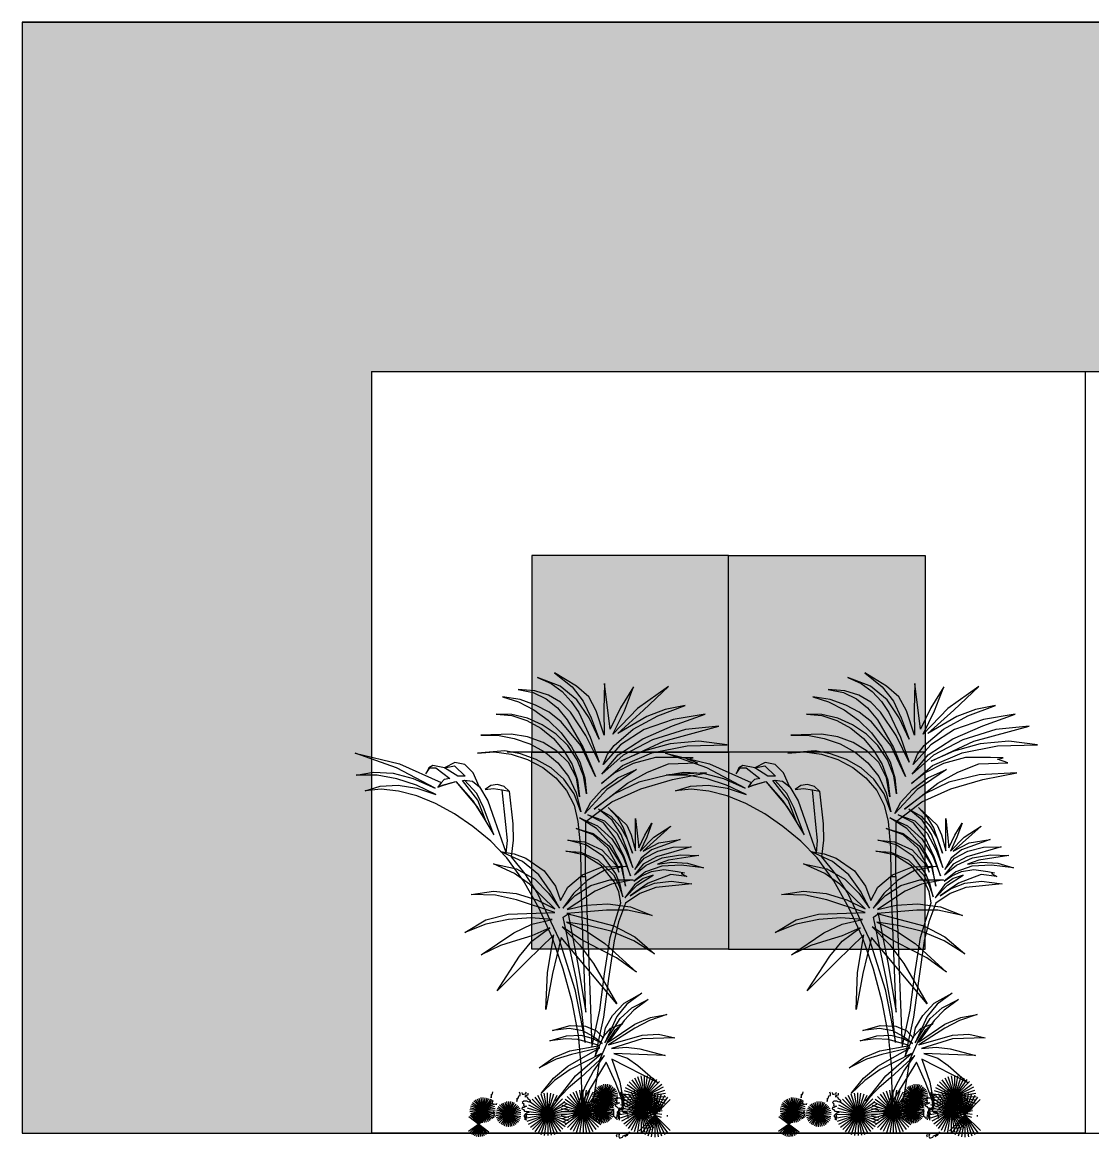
# Model space of a CAD drawing. Header units: millimetres. Extents: x 2125 to 3408, y 1171 to 1686.
# Drawn here: x 2722.666 to 2726.038, y 1622.094 to 1625.609 of the extents above; entities that cross this region are included whole.
import ezdxf

# ---------------------------------------------------------------- set-up
doc = ezdxf.new("R2010")
doc.units = ezdxf.units.MM
doc.layers.add('JARDIN', color=3, linetype='Continuous')

# ---------------------------------------------------------------- blocks, each defined once
blk = doc.blocks.new('FLOR2')
at = {"layer": 'JARDIN', "linetype": 'Continuous'}
for points in [[(11.384, 19.607), (11.231, 17.93), (11.206, 16.075), (10.901, 16.075), (10.876, 19.607), (9.224, 20.852), (7.369, 21.69), (5.336, 22.275), (3.151, 22.707), (5.565, 22.58), (7.496, 22.122), (9.046, 21.36), (10.342, 20.394), (8.208, 22.046), (6.937, 22.757), (5.59, 23.291), (3.735, 23.342), (4.396, 23.596), (4.015, 23.672), (4.828, 23.698), (6.429, 23.698), (7.852, 23.316), (9.021, 22.707), (9.885, 22.021), (8.538, 23.189), (6.658, 24.002), (4.396, 24.434), (1.83, 24.511), (3.659, 24.739), (5.489, 24.562), (7.191, 24.104), (8.64, 23.469), (5.895, 24.739), (2.363, 25.705), (4.498, 25.476), (6.607, 24.816), (8.487, 23.85), (9.859, 22.63), (8.817, 23.875), (7.242, 24.892), (5.336, 25.73), (3.253, 26.467), (5.285, 26.137), (7.14, 25.476), (8.665, 24.511), (9.783, 23.24), (9.504, 23.901), (9.072, 24.46), (7.852, 25.502), (6.276, 26.366), (4.523, 27.026), (5.794, 26.772), (6.988, 26.315), (8.843, 25.222), (7.191, 26.721), (5.59, 28.246), (7.572, 26.823), (9.148, 25.197), (8.411, 26.671), (7.826, 28.221), (8.665, 26.874), (9.326, 25.502), (9.681, 28.424), (9.732, 26.772), (9.707, 25.121), (10.215, 26.671), (10.698, 27.585), (11.486, 28.271), (12.883, 29.11), (11.765, 28.221), (11.054, 27.306), (10.545, 26.239), (10.037, 24.866), (10.672, 26.239), (11.46, 27.382), (12.527, 28.271), (13.976, 28.805), (13.112, 28.424), (12.4, 27.916), (11.816, 27.28), (11.333, 26.569), (10.596, 24.993), (10.037, 23.393), (10.876, 25.095), (11.867, 26.594), (12.502, 27.23), (13.264, 27.687), (14.154, 27.966), (15.221, 28.043), (14.255, 27.865), (13.417, 27.458), (12.705, 26.874), (12.07, 26.112), (11.054, 24.333), (10.266, 22.478), (11.206, 24.46), (12.451, 25.984), (13.239, 26.594), (14.103, 27.052), (15.094, 27.407), (16.212, 27.585), (15.195, 27.255), (14.204, 26.747), (13.29, 26.086), (12.451, 25.273), (11.79, 24.384), (11.257, 23.418), (10.952, 22.402), (10.85, 21.36), (11.028, 22.529), (11.435, 23.545), (12.045, 24.46), (12.781, 25.197), (13.671, 25.781), (14.611, 26.213), (15.627, 26.442), (16.618, 26.467), (15.627, 26.391), (14.662, 26.061), (13.772, 25.578), (12.959, 24.917), (12.299, 24.13), (11.765, 23.24), (11.409, 22.249), (11.282, 21.182), (11.486, 22.402), (11.994, 23.367), (12.731, 24.104), (13.62, 24.663), (14.611, 25.019), (15.653, 25.197), (17.609, 25.121), (16.542, 25.121), (15.475, 24.917), (14.458, 24.562), (13.493, 24.028), (12.68, 23.342), (11.994, 22.478), (11.511, 21.436), (11.206, 20.216), (11.638, 21.36), (12.299, 22.3), (13.112, 23.037), (14.052, 23.571), (15.068, 23.926), (16.059, 24.13), (17.813, 23.977), (16.745, 24.053), (15.653, 23.901), (14.611, 23.571), (13.645, 23.062), (12.807, 22.402), (12.121, 21.589), (11.638, 20.648), (11.384, 19.607)], [(8.767, 16.354), (8.843, 16.71), (9.478, 17.879), (10.418, 18.743), (11.511, 19.149), (10.418, 18.819), (9.402, 18.031), (8.665, 16.888), (8.335, 15.465), (8.563, 16.786), (9.224, 18.057), (10.19, 19.149), (11.282, 19.835), (10.139, 19.327), (9.224, 18.489), (8.538, 17.421), (8.03, 16.125), (8.436, 17.345), (8.995, 18.539), (9.758, 19.505), (10.749, 20.013), (9.681, 19.632), (8.894, 18.844), (8.335, 17.802), (7.877, 16.659), (8.208, 17.726), (8.614, 18.768), (9.199, 19.683), (10.063, 20.394), (9.275, 19.937), (8.69, 19.276), (8.233, 18.489), (7.903, 17.574), (8.462, 19.2), (8.843, 19.835), (9.453, 20.496), (8.258, 19.352), (7.979, 18.743), (7.699, 17.726), (7.699, 19.784), (7.496, 17.904), (7.115, 18.717), (6.658, 19.48), (6.988, 18.59), (7.395, 17.701), (6.531, 18.59), (5.438, 19.302), (7.217, 17.701), (6.2, 18.234), (4.854, 18.438), (6.683, 17.777), (7.344, 17.243), (7.75, 16.532), (7.14, 17.243), (6.276, 17.701), (5.285, 17.955), (4.142, 17.98), (6.353, 17.345), (7.217, 16.862), (7.776, 16.176), (7.013, 16.811), (5.997, 17.269), (4.828, 17.472), (3.659, 17.421), (5.59, 17.116), (6.302, 16.862), (5.387, 16.989), (4.371, 16.939), (3.354, 16.634), (4.777, 16.811), (6.022, 16.735), (7.064, 16.379), (7.801, 15.77), (7.318, 16.125), (6.683, 16.405), (5.895, 16.532), (5.006, 16.405), (4.574, 16.303), (4.777, 16.278), (4.422, 16.075), (5.438, 16.202), (6.886, 15.643), (8.055, 14.829), (7.344, 15.312), (6.48, 15.643), (5.413, 15.77), (4.091, 15.617), (6.404, 15.363), (7.42, 14.982), (8.335, 14.372), (8.792, 13.178), (9.072, 11.958), (9.427, 9.544), (9.758, 7.079), (10.317, 4.538), (9.758, 5.834), (9.275, 6.368), (8.513, 6.673), (9.046, 6.19), (9.453, 5.606), (10.012, 4.31), (10.418, 1.743), (10.545, 1.642), (10.774, 1.591), (11.13, 1.718), (11.155, 3.776), (11.358, 5.911), (11.765, 8.045), (12.324, 10.154), (13.036, 12.187), (13.899, 14.067), (14.865, 15.795), (15.932, 17.269), (16.974, 18.336), (18.118, 19.276), (19.286, 20.089), (20.506, 20.75), (21.7, 21.233), (22.869, 21.538), (23.987, 21.665), (25.004, 21.563), (24.038, 21.868), (22.895, 21.919), (21.7, 21.741), (20.481, 21.334), (21.726, 21.919), (22.971, 22.325), (24.241, 22.554), (25.588, 22.554), (24.47, 22.757), (23.225, 22.681), (21.929, 22.351), (20.531, 21.741), (22.996, 23.037), (25.639, 23.977), (22.818, 23.291), (20.15, 22.097), (20.354, 21.792), (19.998, 21.919), (19.21, 22.148), (17.863, 20.547), (16.771, 18.743), (17.431, 20.496), (17.863, 21.385), (18.651, 22.249), (18.143, 22.173), (17.686, 21.817), (17.152, 20.928), (16.72, 19.708), (15.983, 17.574), (15.907, 18.387), (16.008, 19.403), (16.237, 21.614), (15.78, 21.538), (15.551, 19.454), (15.526, 18.412), (15.653, 17.345), (14.789, 16.252), (13.976, 14.982), (12.604, 12.085), (11.587, 8.833), (10.926, 5.453), (11.13, 7.461), (11.486, 9.468), (12.324, 13.483), (12.019, 13.686), (11.409, 10.561), (10.876, 7.384), (11.054, 11.729), (11.206, 16.075), (10.901, 16.075), (10.698, 10.611), (10.495, 5.148), (9.986, 7.511), (9.681, 9.849), (9.326, 12.161), (8.64, 14.398), (8.767, 15.084), (9.046, 15.719), (9.885, 16.761), (11.003, 17.472), (12.172, 17.701), (11.206, 17.625), (10.088, 17.116), (9.122, 16.176), (8.767, 15.516), (8.513, 14.779), (8.69, 15.566), (8.97, 16.252), (9.783, 17.37), (10.876, 18.107), (12.045, 18.412), (10.977, 18.285), (9.859, 17.777), (8.945, 16.811), (8.767, 16.354)], [(10.952, 20.115), (10.571, 20.826), (9.834, 21.639), (8.843, 22.402), (7.649, 22.935), (9.529, 21.639), (10.952, 20.115)], [(17.711, 21.843), (18.092, 22.707), (18.626, 23.24), (19.261, 23.367), (19.922, 23.037), (20.684, 23.189), (20.938, 23.037), (21.116, 22.656), (20.862, 23.037), (20.481, 23.037), (19.591, 22.351), (19.947, 22.275), (20.15, 22.071), (20.354, 21.792), (20.049, 21.919), (19.21, 22.148), (18.118, 20.928), (17.254, 19.581), (17.787, 20.953), (18.778, 22.224), (18.651, 22.249), (18.143, 22.173), (17.711, 21.843)], [(19.083, 22.503), (19.922, 23.037), (19.286, 23.164), (18.6, 22.503), (19.083, 22.503)], [(15.78, 21.538), (16.11, 21.843), (16.542, 21.97), (16.974, 21.893), (17.33, 21.639), (16.796, 21.716), (16.237, 21.614), (15.78, 21.538)], [(12.934, 12.339), (14.687, 10.637), (16.568, 8.756), (15.119, 10.967), (14.331, 11.933), (13.188, 12.797), (14.331, 12.288), (15.322, 11.984), (16.339, 11.653), (17.584, 11.069), (15.5, 12.466), (14.331, 13.025), (13.036, 13.33), (14.408, 13.432), (15.831, 13.33), (17.279, 13.025), (18.626, 12.492), (17.279, 13.305), (15.856, 13.661), (12.858, 13.762), (15.322, 14.575), (16.669, 14.88), (18.219, 14.931), (16.796, 15.134), (15.348, 14.982), (14.027, 14.575), (12.858, 14.016), (14.484, 15.592), (15.449, 16.278), (16.796, 16.888), (15.322, 16.557), (14.154, 15.897), (13.264, 15.007), (12.578, 14.042), (13.163, 15.134), (13.899, 16.176), (14.941, 17.04), (16.339, 17.675), (15.475, 17.523), (14.713, 17.243), (13.544, 16.43), (12.832, 15.465), (12.502, 14.55), (12.045, 15.389), (11.104, 16.176), (9.834, 16.684), (8.233, 16.735), (9.707, 16.456), (10.799, 15.82), (11.663, 14.982), (12.349, 14.042), (11.562, 14.855), (10.571, 15.49), (9.351, 15.871), (7.852, 15.871), (9.249, 15.592), (10.291, 15.134), (12.07, 13.966), (10.876, 14.245), (9.478, 14.321), (8.03, 14.143), (6.632, 13.584), (8.208, 13.915), (9.554, 13.915), (12.095, 13.711), (9.097, 12.924), (7.75, 12.212), (6.48, 11.12), (7.801, 11.958), (9.275, 12.568), (10.749, 12.949), (12.121, 13.152), (10.85, 12.568), (9.656, 11.78), (7.649, 9.951), (8.919, 10.866), (10.088, 11.475), (11.231, 12.06), (12.4, 12.848), (11.282, 11.704), (10.393, 10.51), (8.894, 7.918), (12.451, 12.161), (13.01, 9.875), (13.442, 7.562), (13.34, 9.925), (12.934, 12.339)], [(8.385, 14.702), (7.598, 15.516), (6.581, 16.151), (7.217, 15.948), (7.776, 15.541), (8.385, 14.702)], [(9.224, 4.386), (8.716, 2.912), (8.436, 1.413), (8.97, 2.836), (9.58, 4.183), (11.74, 0.651), (10.901, 2.658), (10.393, 3.624), (9.681, 4.615), (11.206, 3.217), (11.994, 2.556), (12.807, 1.693), (11.536, 3.319), (9.885, 4.742), (11.892, 3.725), (12.883, 3.014), (13.747, 2.175), (12.959, 3.166), (12.045, 3.929), (9.986, 5.097), (11.79, 4.691), (12.781, 4.386), (13.874, 3.827), (12.934, 4.488), (11.917, 4.92), (10.012, 5.25), (11.384, 5.631), (12.172, 5.682), (13.188, 5.555), (12.121, 5.885), (11.206, 5.911), (10.469, 5.733), (9.834, 5.377), (10.418, 5.834), (11.079, 6.19), (11.943, 6.343), (13.01, 6.215), (11.892, 6.546), (10.901, 6.495), (10.19, 6.19), (9.758, 5.733), (9.631, 6.393), (9.173, 7.181), (8.436, 7.969), (7.293, 8.604), (8.258, 7.893), (8.894, 7.105), (9.656, 5.428), (8.69, 6.978), (7.928, 7.664), (6.886, 8.197), (7.801, 7.511), (8.436, 6.851), (9.453, 5.479), (7.75, 6.622), (6.734, 7.054), (5.692, 7.232), (6.81, 6.851), (7.75, 6.368), (9.427, 5.301), (7.267, 5.911), (6.226, 5.987), (5.184, 5.758), (7.267, 5.682), (9.249, 5.072), (8.309, 5.148), (7.42, 5.047), (5.794, 4.615), (7.496, 4.691), (9.097, 4.742), (8.208, 4.437), (7.547, 3.979), (6.302, 2.887), (9.224, 4.386)]]:
    blk.add_lwpolyline(points, dxfattribs=at)

msp = doc.modelspace()

# ---------------------------------------------------------------- hatches: boundary and pattern name
at = {"transparency": 33554610}
h = msp.add_hatch(dxfattribs=at)
h.set_pattern_fill('ANGLE', color=253, scale=0.01)
h.set_pattern_definition([(0, (0, 0), (0, 0.06985), [0.0508, -0.01905]), (90, (0, 0), (-0.06985, 4e-18), [0.0508, -0.01905])])
h.paths.add_polyline_path([(2729.6661, 1625.6088), (2722.6661, 1625.6088), (2722.6661, 1622.1088), (2723.7661, 1622.1088), (2723.7661, 1624.5088), (2729.4661, 1624.5088), (2729.6661, 1624.5088)])
at = {"true_color": 0xfff5eb, "transparency": 33554610}
h = msp.add_hatch(color=7, dxfattribs=at)
h.dxf.hatch_style = 1
h.paths.add_polyline_path([(2725.5111, 1623.3088), (2724.8911, 1623.3088), (2724.8911, 1622.6888), (2725.5111, 1622.6888)])
h.paths.add_polyline_path([(2725.5111, 1623.9288), (2724.8911, 1623.9288), (2724.8911, 1623.3088), (2725.5111, 1623.3088)])
h.paths.add_polyline_path([(2724.8911, 1623.9288), (2724.2711, 1623.9288), (2724.2711, 1623.3088), (2724.8911, 1623.3088)])
h.paths.add_polyline_path([(2724.8911, 1623.3088), (2724.2711, 1623.3088), (2724.2711, 1622.6888), (2724.8911, 1622.6888)])

# ---------------------------------------------------------------- linework, layer by layer
at = {"color": 253, "transparency": 33554610}
for p, q in [((2722.6661, 1625.6088), (2729.6661, 1625.6088)), ((2722.6661, 1625.6088), (2722.6661, 1622.1088)), ((2729.6661, 1625.6088), (2722.6661, 1625.6088)), ((2723.7661, 1624.5088), (2729.4661, 1624.5088)), ((2723.7661, 1624.5088), (2723.7661, 1622.1088))]:
    msp.add_line(p, q, dxfattribs=at)
for p, q in [((2726.0161, 1624.5088), (2729.4661, 1624.5088)), ((2726.0161, 1622.1088), (2726.0161, 1624.5088)), ((2724.8911, 1623.3088), (2724.1938, 1623.3088)), ((2724.8911, 1623.3088), (2724.2711, 1623.3088)), ((2722.6661, 1622.1088), (2729.6661, 1622.1088)), ((2726.0161, 1622.1088), (2723.7661, 1622.1088))]:
    msp.add_line(p, q)
at = {"color": 254, "true_color": 0xffe3c7, "transparency": 33554610}
for p, q in [((2724.8911, 1623.9288), (2724.2711, 1623.9288)), ((2724.2711, 1623.9288), (2724.2711, 1623.3088)), ((2724.8911, 1623.3088), (2724.8911, 1623.9288)), ((2724.8911, 1623.3088), (2724.8911, 1623.9288)), ((2724.8911, 1623.9288), (2725.5111, 1623.9288)), ((2725.5111, 1623.9288), (2725.5111, 1623.3088)), ((2724.2711, 1622.6888), (2724.2711, 1623.3088)), ((2724.2711, 1623.3088), (2724.8911, 1623.3088)), ((2724.2711, 1623.3088), (2724.8911, 1623.3088)), ((2724.8911, 1623.3088), (2724.8911, 1622.6888)), ((2724.8911, 1623.3088), (2724.8911, 1622.6888)), ((2725.5111, 1623.3088), (2724.8911, 1623.3088)), ((2725.5111, 1623.3088), (2724.8911, 1623.3088)), ((2725.5111, 1622.6888), (2725.5111, 1623.3088)), ((2724.8911, 1622.6888), (2724.2711, 1622.6888)), ((2724.8911, 1622.6888), (2725.5111, 1622.6888))]:
    msp.add_line(p, q, dxfattribs=at)
at = {"color": 3}
for p, q in [((2724.6048, 1622.2868), (2724.6481, 1622.1591)), ((2724.6065, 1622.1586), (2724.6465, 1622.2873)), ((2724.6151, 1622.2894), (2724.6379, 1622.1565)), ((2724.6168, 1622.1562), (2724.6362, 1622.2897)), ((2724.6256, 1622.2904), (2724.6273, 1622.1556)), ((2725.5821, 1622.2868), (2725.6254, 1622.1591)), ((2725.5838, 1622.1586), (2725.6238, 1622.2873)), ((2725.5924, 1622.2894), (2725.6152, 1622.1565)), ((2725.5941, 1622.1562), (2725.6135, 1622.2897)), ((2725.6029, 1622.2904), (2725.6047, 1622.1556)), ((2724.5315, 1622.2509), (2724.4741, 1622.1958)), ((2724.4753, 1622.2521), (2724.5303, 1622.1946)), ((2724.5269, 1622.255), (2724.4787, 1622.1916)), ((2724.4801, 1622.256), (2724.5255, 1622.1906)), ((2724.5216, 1622.2584), (2724.484, 1622.1883)), ((2724.4855, 1622.2592), (2724.5201, 1622.1875)), ((2724.5159, 1622.2609), (2724.4897, 1622.1857)), ((2724.4913, 1622.2614), (2724.5143, 1622.1852)), ((2724.5099, 1622.2625), (2724.4957, 1622.1842)), ((2724.4974, 1622.2628), (2724.5082, 1622.1839)), ((2724.5037, 1622.2631), (2724.502, 1622.1835)), ((2724.566, 1622.2528), (2724.6869, 1622.1931)), ((2724.5668, 1622.1916), (2724.6861, 1622.2543)), ((2724.5714, 1622.2619), (2724.6815, 1622.184)), ((2724.5725, 1622.1826), (2724.6805, 1622.2633)), ((2724.5782, 1622.27), (2724.6748, 1622.1759)), ((2724.5794, 1622.1747), (2724.6735, 1622.2712)), ((2724.5862, 1622.277), (2724.6668, 1622.1689)), ((2724.5876, 1622.1679), (2724.6654, 1622.278)), ((2724.5951, 1622.2826), (2724.6579, 1622.1633)), ((2724.5966, 1622.1625), (2724.6563, 1622.2834)), ((2725.5089, 1622.2509), (2725.4514, 1622.1958)), ((2725.4526, 1622.2521), (2725.5077, 1622.1946)), ((2725.5042, 1622.255), (2725.456, 1622.1916)), ((2725.4574, 1622.256), (2725.5028, 1622.1906)), ((2725.4989, 1622.2584), (2725.4613, 1622.1883)), ((2725.4628, 1622.2592), (2725.4974, 1622.1875)), ((2725.4932, 1622.2609), (2725.467, 1622.1857)), ((2725.4686, 1622.2614), (2725.4916, 1622.1852)), ((2725.4872, 1622.2625), (2725.4731, 1622.1842)), ((2725.4747, 1622.2628), (2725.4855, 1622.1839)), ((2725.481, 1622.2631), (2725.4793, 1622.1835)), ((2725.5433, 1622.2528), (2725.6642, 1622.1931)), ((2725.5441, 1622.1916), (2725.6635, 1622.2543)), ((2725.5488, 1622.2619), (2725.6588, 1622.184)), ((2725.5498, 1622.1826), (2725.6578, 1622.2633)), ((2725.5555, 1622.27), (2725.6521, 1622.1759)), ((2725.5567, 1622.1747), (2725.6508, 1622.2712)), ((2725.5635, 1622.277), (2725.6441, 1622.1689)), ((2725.5649, 1622.1679), (2725.6427, 1622.278)), ((2725.5724, 1622.2826), (2725.6352, 1622.1633)), ((2725.574, 1622.1625), (2725.6336, 1622.2834)), ((2724.0934, 1622.214), (2724.1388, 1622.1486)), ((2724.1349, 1622.2163), (2724.0972, 1622.1462)), ((2724.0987, 1622.2171), (2724.1334, 1622.1454)), ((2724.1292, 1622.2188), (2724.103, 1622.1437)), ((2724.1046, 1622.2194), (2724.1275, 1622.1432)), ((2724.1231, 1622.2204), (2724.109, 1622.1421)), ((2724.1107, 1622.2207), (2724.1214, 1622.1418)), ((2724.1169, 1622.2211), (2724.1152, 1622.1415)), ((2724.1421, 1622.2109), (2724.1397, 1622.2157)), ((2724.1397, 1622.2157), (2724.1481, 1622.2109)), ((2724.143, 1622.2312), (2724.143, 1622.2204)), ((2724.143, 1622.2204), (2724.1442, 1622.2276)), ((2724.1442, 1622.2276), (2724.1478, 1622.2336)), ((2724.1478, 1622.2336), (2724.149, 1622.2384)), ((2724.2243, 1622.2186), (2724.2243, 1622.2079)), ((2724.2243, 1622.2079), (2724.2255, 1622.215)), ((2724.2255, 1622.215), (2724.2291, 1622.221)), ((2724.2291, 1622.221), (2724.2303, 1622.2258)), ((2724.2303, 1622.2258), (2724.2351, 1622.227)), ((2724.2351, 1622.233), (2724.2327, 1622.2378)), ((2724.2351, 1622.227), (2724.2351, 1622.233)), ((2724.2399, 1622.2366), (2724.2411, 1622.2318)), ((2724.2411, 1622.2318), (2724.2459, 1622.2318)), ((2724.2459, 1622.2318), (2724.2519, 1622.233)), ((2724.2543, 1622.227), (2724.2495, 1622.2246)), ((2724.2495, 1622.2246), (2724.2567, 1622.2234)), ((2724.2519, 1622.233), (2724.2543, 1622.2378)), ((2724.2591, 1622.2282), (2724.2543, 1622.227)), ((2724.2567, 1622.2234), (2724.2591, 1622.2174)), ((2724.2591, 1622.2342), (2724.2591, 1622.2282)), ((2724.2591, 1622.2174), (2724.2651, 1622.2138)), ((2724.2651, 1622.2138), (2724.2675, 1622.2091)), ((2724.2728, 1622.2154), (2724.3693, 1622.1213)), ((2724.274, 1622.1201), (2724.3681, 1622.2166)), ((2724.2808, 1622.2224), (2724.3614, 1622.1143)), ((2724.2822, 1622.1133), (2724.36, 1622.2234)), ((2724.2897, 1622.228), (2724.3524, 1622.1087)), ((2724.2912, 1622.1079), (2724.3509, 1622.2288)), ((2724.2994, 1622.2322), (2724.3427, 1622.1045)), ((2724.3011, 1622.104), (2724.3411, 1622.2327)), ((2724.3097, 1622.2348), (2724.3325, 1622.1019)), ((2724.3114, 1622.1016), (2724.3308, 1622.235)), ((2724.3202, 1622.2357), (2724.3219, 1622.1009)), ((2724.376, 1622.2162), (2724.4885, 1622.1354)), ((2724.4881, 1622.2168), (2724.3765, 1622.1348)), ((2724.383, 1622.2245), (2724.4815, 1622.1271)), ((2724.481, 1622.2251), (2724.3836, 1622.1266)), ((2724.3913, 1622.2316), (2724.4733, 1622.12)), ((2724.4727, 1622.2321), (2724.3919, 1622.1196)), ((2724.4005, 1622.2373), (2724.4641, 1622.1143)), ((2724.4634, 1622.2377), (2724.4012, 1622.1139)), ((2724.4105, 1622.2416), (2724.4541, 1622.1101)), ((2724.4533, 1622.2418), (2724.4113, 1622.1098)), ((2724.4211, 1622.2442), (2724.4435, 1622.1075)), ((2724.4427, 1622.2443), (2724.4219, 1622.1074)), ((2724.4319, 1622.2451), (2724.4327, 1622.1066)), ((2724.5426, 1622.2225), (2724.463, 1622.2242)), ((2724.5422, 1622.2287), (2724.4634, 1622.2179)), ((2724.4636, 1622.2304), (2724.542, 1622.2163)), ((2724.5409, 1622.2348), (2724.4647, 1622.2118)), ((2724.4652, 1622.2364), (2724.5404, 1622.2102)), ((2724.5386, 1622.2406), (2724.467, 1622.206)), ((2724.4677, 1622.2421), (2724.5379, 1622.2045)), ((2724.5355, 1622.246), (2724.4701, 1622.2006)), ((2724.4711, 1622.2474), (2724.5345, 1622.1993)), ((2724.5099, 1622.2142), (2724.4723, 1622.144)), ((2724.4738, 1622.2149), (2724.5084, 1622.1433)), ((2724.5042, 1622.2167), (2724.478, 1622.1415)), ((2724.4796, 1622.2172), (2724.5026, 1622.141)), ((2724.4982, 1622.2183), (2724.4841, 1622.1399)), ((2724.4857, 1622.2185), (2724.4965, 1622.1397)), ((2724.492, 1622.2189), (2724.4903, 1622.1393)), ((2724.5181, 1622.229), (2724.5181, 1622.2182)), ((2724.5181, 1622.2182), (2724.5193, 1622.2254)), ((2724.5193, 1622.2254), (2724.5228, 1622.2314)), ((2724.5228, 1622.2314), (2724.524, 1622.2362)), ((2724.5396, 1622.2194), (2724.5348, 1622.2158)), ((2724.5348, 1622.2158), (2724.5396, 1622.2111)), ((2724.5492, 1622.2194), (2724.5396, 1622.2194)), ((2724.5552, 1622.217), (2724.5492, 1622.2194)), ((2724.5501, 1622.2373), (2724.5537, 1622.2325)), ((2724.5504, 1622.2338), (2724.5528, 1622.2278)), ((2724.5573, 1622.2242), (2724.5525, 1622.2194)), ((2724.5525, 1622.2194), (2724.5525, 1622.2146)), ((2724.5525, 1622.2146), (2724.5573, 1622.2158)), ((2724.5528, 1622.2278), (2724.5588, 1622.2242)), ((2724.5537, 1622.2325), (2724.5585, 1622.2313)), ((2724.5612, 1622.2194), (2724.5552, 1622.217)), ((2724.5561, 1622.2146), (2724.5609, 1622.2146)), ((2724.5561, 1622.205), (2724.5561, 1622.2146)), ((2724.5633, 1622.2277), (2724.5573, 1622.2242)), ((2724.5585, 1622.2206), (2724.5573, 1622.211)), ((2724.5573, 1622.2158), (2724.5573, 1622.2146)), ((2724.5585, 1622.2313), (2724.5633, 1622.2289)), ((2724.5609, 1622.2146), (2724.5585, 1622.2206)), ((2724.5588, 1622.2242), (2724.5612, 1622.2194)), ((2724.5591, 1622.2221), (2724.6939, 1622.2238)), ((2724.5598, 1622.2326), (2724.6932, 1622.2133)), ((2724.5598, 1622.2176), (2724.6698, 1622.1398)), ((2724.56, 1622.2116), (2724.6929, 1622.2344)), ((2724.5608, 1622.1384), (2724.6688, 1622.219)), ((2724.5621, 1622.243), (2724.6909, 1622.2029)), ((2724.5626, 1622.2013), (2724.6903, 1622.2446)), ((2724.5681, 1622.2289), (2724.5633, 1622.2277)), ((2724.5633, 1622.2289), (2724.5681, 1622.2289)), ((2724.5665, 1622.2258), (2724.6631, 1622.1317)), ((2724.5677, 1622.1304), (2724.6618, 1622.227)), ((2724.5745, 1622.2327), (2724.6551, 1622.1247)), ((2724.5759, 1622.1237), (2724.6537, 1622.2338)), ((2724.5834, 1622.2384), (2724.6462, 1622.1191)), ((2724.585, 1622.1183), (2724.6446, 1622.2392)), ((2724.5931, 1622.2426), (2724.6364, 1622.1149)), ((2724.5948, 1622.1143), (2724.6348, 1622.2431)), ((2724.6034, 1622.2452), (2724.6262, 1622.1123)), ((2724.6051, 1622.112), (2724.6245, 1622.2454)), ((2724.6091, 1622.2141), (2724.7076, 1622.1167)), ((2724.707, 1622.2147), (2724.6096, 1622.1162)), ((2724.6139, 1622.2461), (2724.6157, 1622.1113)), ((2724.6173, 1622.2212), (2724.6993, 1622.1096)), ((2724.6987, 1622.2217), (2724.6179, 1622.1092)), ((2724.6265, 1622.227), (2724.6901, 1622.1039)), ((2724.6894, 1622.2273), (2724.6272, 1622.1035)), ((2724.6365, 1622.2312), (2724.6801, 1622.0997)), ((2724.6793, 1622.2314), (2724.6373, 1622.0994)), ((2724.6471, 1622.2338), (2724.6695, 1622.0971)), ((2724.6688, 1622.2339), (2724.6479, 1622.097)), ((2724.6579, 1622.2347), (2724.6587, 1622.0962)), ((2725.0707, 1622.214), (2725.1161, 1622.1486)), ((2725.1122, 1622.2163), (2725.0745, 1622.1462)), ((2725.0761, 1622.2171), (2725.1107, 1622.1454)), ((2725.1065, 1622.2188), (2725.0803, 1622.1437)), ((2725.0819, 1622.2194), (2725.1048, 1622.1432)), ((2725.1004, 1622.2204), (2725.0863, 1622.1421)), ((2725.088, 1622.2207), (2725.0987, 1622.1418)), ((2725.0942, 1622.2211), (2725.0925, 1622.1415)), ((2725.1194, 1622.2109), (2725.117, 1622.2157)), ((2725.117, 1622.2157), (2725.1254, 1622.2109)), ((2725.1203, 1622.2312), (2725.1203, 1622.2204)), ((2725.1203, 1622.2204), (2725.1215, 1622.2276)), ((2725.1215, 1622.2276), (2725.1251, 1622.2336)), ((2725.1251, 1622.2336), (2725.1263, 1622.2384)), ((2725.2016, 1622.2186), (2725.2016, 1622.2079)), ((2725.2016, 1622.2079), (2725.2028, 1622.215)), ((2725.2028, 1622.215), (2725.2064, 1622.221)), ((2725.2064, 1622.221), (2725.2076, 1622.2258)), ((2725.2076, 1622.2258), (2725.2124, 1622.227)), ((2725.2124, 1622.233), (2725.21, 1622.2378)), ((2725.2124, 1622.227), (2725.2124, 1622.233)), ((2725.2172, 1622.2366), (2725.2184, 1622.2318)), ((2725.2184, 1622.2318), (2725.2232, 1622.2318)), ((2725.2232, 1622.2318), (2725.2292, 1622.233)), ((2725.2316, 1622.227), (2725.2268, 1622.2246)), ((2725.2268, 1622.2246), (2725.234, 1622.2234)), ((2725.2292, 1622.233), (2725.2316, 1622.2378)), ((2725.2364, 1622.2282), (2725.2316, 1622.227)), ((2725.234, 1622.2234), (2725.2364, 1622.2174)), ((2725.2364, 1622.2342), (2725.2364, 1622.2282)), ((2725.2364, 1622.2174), (2725.2424, 1622.2138)), ((2725.2424, 1622.2138), (2725.2448, 1622.2091)), ((2725.2501, 1622.2154), (2725.3467, 1622.1213)), ((2725.2513, 1622.1201), (2725.3454, 1622.2166)), ((2725.2581, 1622.2224), (2725.3387, 1622.1143)), ((2725.2595, 1622.1133), (2725.3373, 1622.2234)), ((2725.267, 1622.228), (2725.3298, 1622.1087)), ((2725.2686, 1622.1079), (2725.3282, 1622.2288)), ((2725.2767, 1622.2322), (2725.32, 1622.1045)), ((2725.2784, 1622.104), (2725.3184, 1622.2327)), ((2725.287, 1622.2348), (2725.3098, 1622.1019)), ((2725.2887, 1622.1016), (2725.3081, 1622.235)), ((2725.2975, 1622.2357), (2725.2992, 1622.1009)), ((2725.3533, 1622.2162), (2725.4659, 1622.1354)), ((2725.4654, 1622.2168), (2725.3538, 1622.1348)), ((2725.3604, 1622.2245), (2725.4588, 1622.1271)), ((2725.4583, 1622.2251), (2725.3609, 1622.1266)), ((2725.3686, 1622.2316), (2725.4506, 1622.12)), ((2725.45, 1622.2321), (2725.3692, 1622.1196)), ((2725.3778, 1622.2373), (2725.4414, 1622.1143)), ((2725.4407, 1622.2377), (2725.3785, 1622.1139)), ((2725.3878, 1622.2416), (2725.4314, 1622.1101)), ((2725.4306, 1622.2418), (2725.3886, 1622.1098)), ((2725.3984, 1622.2442), (2725.4208, 1622.1075)), ((2725.42, 1622.2443), (2725.3992, 1622.1074)), ((2725.4092, 1622.2451), (2725.41, 1622.1066)), ((2725.5199, 1622.2225), (2725.4403, 1622.2242)), ((2725.5195, 1622.2287), (2725.4407, 1622.2179)), ((2725.441, 1622.2304), (2725.5193, 1622.2163)), ((2725.5182, 1622.2348), (2725.442, 1622.2118)), ((2725.4425, 1622.2364), (2725.5177, 1622.2102)), ((2725.516, 1622.2406), (2725.4443, 1622.206)), ((2725.4451, 1622.2421), (2725.5152, 1622.2045)), ((2725.5128, 1622.246), (2725.4474, 1622.2006)), ((2725.4484, 1622.2474), (2725.5118, 1622.1993)), ((2725.4873, 1622.2142), (2725.4496, 1622.144)), ((2725.4511, 1622.2149), (2725.4857, 1622.1433)), ((2725.4815, 1622.2167), (2725.4553, 1622.1415)), ((2725.4569, 1622.2172), (2725.4799, 1622.141)), ((2725.4755, 1622.2183), (2725.4614, 1622.1399)), ((2725.463, 1622.2185), (2725.4738, 1622.1397)), ((2725.4693, 1622.2189), (2725.4676, 1622.1393)), ((2725.4954, 1622.229), (2725.4954, 1622.2182)), ((2725.4954, 1622.2182), (2725.4966, 1622.2254)), ((2725.4966, 1622.2254), (2725.5002, 1622.2314)), ((2725.5002, 1622.2314), (2725.5014, 1622.2362)), ((2725.5169, 1622.2194), (2725.5121, 1622.2158)), ((2725.5121, 1622.2158), (2725.5169, 1622.2111)), ((2725.5265, 1622.2194), (2725.5169, 1622.2194)), ((2725.5325, 1622.217), (2725.5265, 1622.2194)), ((2725.5274, 1622.2373), (2725.531, 1622.2325)), ((2725.5277, 1622.2338), (2725.5301, 1622.2278)), ((2725.5346, 1622.2242), (2725.5298, 1622.2194)), ((2725.5298, 1622.2194), (2725.5298, 1622.2146)), ((2725.5298, 1622.2146), (2725.5346, 1622.2158)), ((2725.5301, 1622.2278), (2725.5361, 1622.2242)), ((2725.531, 1622.2325), (2725.5358, 1622.2313)), ((2725.5385, 1622.2194), (2725.5325, 1622.217)), ((2725.5334, 1622.2146), (2725.5382, 1622.2146)), ((2725.5334, 1622.205), (2725.5334, 1622.2146)), ((2725.5406, 1622.2277), (2725.5346, 1622.2242)), ((2725.5358, 1622.2206), (2725.5346, 1622.211)), ((2725.5346, 1622.2158), (2725.5346, 1622.2146)), ((2725.5358, 1622.2313), (2725.5406, 1622.2289)), ((2725.5382, 1622.2146), (2725.5358, 1622.2206)), ((2725.5361, 1622.2242), (2725.5385, 1622.2194)), ((2725.5364, 1622.2221), (2725.6712, 1622.2238)), ((2725.5371, 1622.2326), (2725.6705, 1622.2133)), ((2725.5371, 1622.2176), (2725.6471, 1622.1398)), ((2725.5374, 1622.2116), (2725.6702, 1622.2344)), ((2725.5381, 1622.1384), (2725.6461, 1622.219)), ((2725.5394, 1622.243), (2725.6682, 1622.2029)), ((2725.54, 1622.2013), (2725.6676, 1622.2446)), ((2725.5454, 1622.2289), (2725.5406, 1622.2277)), ((2725.5406, 1622.2289), (2725.5454, 1622.2289)), ((2725.5438, 1622.2258), (2725.6404, 1622.1317)), ((2725.5451, 1622.1304), (2725.6392, 1622.227)), ((2725.5518, 1622.2327), (2725.6324, 1622.1247)), ((2725.5532, 1622.1237), (2725.631, 1622.2338)), ((2725.5607, 1622.2384), (2725.6235, 1622.1191)), ((2725.5623, 1622.1183), (2725.6219, 1622.2392)), ((2725.5705, 1622.2426), (2725.6138, 1622.1149)), ((2725.5721, 1622.1143), (2725.6121, 1622.2431)), ((2725.5807, 1622.2452), (2725.6035, 1622.1123)), ((2725.5824, 1622.112), (2725.6018, 1622.2454)), ((2725.5864, 1622.2141), (2725.6849, 1622.1167)), ((2725.6843, 1622.2147), (2725.5869, 1622.1162)), ((2725.5912, 1622.2461), (2725.593, 1622.1113)), ((2725.5946, 1622.2212), (2725.6766, 1622.1096)), ((2725.676, 1622.2217), (2725.5952, 1622.1092)), ((2725.6038, 1622.227), (2725.6674, 1622.1039)), ((2725.6667, 1622.2273), (2725.6045, 1622.1035)), ((2725.6138, 1622.2312), (2725.6574, 1622.0997)), ((2725.6566, 1622.2314), (2725.6146, 1622.0994)), ((2725.6244, 1622.2338), (2725.6468, 1622.0971)), ((2725.6461, 1622.2339), (2725.6252, 1622.097)), ((2725.6352, 1622.2347), (2725.636, 1622.0962)), ((2724.1558, 1622.1804), (2724.0763, 1622.1821)), ((2724.1555, 1622.1866), (2724.0766, 1622.1759)), ((2724.0769, 1622.1883), (2724.1552, 1622.1742)), ((2724.1542, 1622.1928), (2724.078, 1622.1698)), ((2724.0785, 1622.1944), (2724.1536, 1622.1682)), ((2724.1519, 1622.1986), (2724.0802, 1622.164)), ((2724.081, 1622.2001), (2724.1511, 1622.1624)), ((2724.1487, 1622.204), (2724.0834, 1622.1586)), ((2724.0844, 1622.2053), (2724.1477, 1622.1572)), ((2724.1448, 1622.2088), (2724.0873, 1622.1537)), ((2724.0885, 1622.21), (2724.1436, 1622.1525)), ((2724.1401, 1622.213), (2724.092, 1622.1496)), ((2724.1313, 1622.187), (2724.1313, 1622.1762)), ((2724.1313, 1622.1762), (2724.1325, 1622.1834)), ((2724.1325, 1622.1834), (2724.1361, 1622.1893)), ((2724.1361, 1622.1893), (2724.1373, 1622.1941)), ((2724.1373, 1622.1941), (2724.1421, 1622.1953)), ((2724.1397, 1622.2061), (2724.1421, 1622.2109)), ((2724.1421, 1622.2013), (2724.1397, 1622.2061)), ((2724.1421, 1622.1953), (2724.1421, 1622.2013)), ((2724.1481, 1622.2109), (2724.1469, 1622.2049)), ((2724.1469, 1622.2049), (2724.1481, 1622.2001)), ((2724.1481, 1622.2001), (2724.1529, 1622.2001)), ((2724.1529, 1622.2001), (2724.1589, 1622.2013)), ((2724.1598, 1622.2025), (2724.1586, 1622.1977)), ((2724.2355, 1622.1802), (2724.1593, 1622.1572)), ((2724.1598, 1622.1818), (2724.235, 1622.1556)), ((2724.2332, 1622.186), (2724.1616, 1622.1514)), ((2724.1623, 1622.1875), (2724.2325, 1622.1499)), ((2724.2301, 1622.1914), (2724.1647, 1622.146)), ((2724.1657, 1622.1928), (2724.2291, 1622.1446)), ((2724.2261, 1622.1962), (2724.1687, 1622.1412)), ((2724.1699, 1622.1974), (2724.2249, 1622.14)), ((2724.2215, 1622.2004), (2724.1733, 1622.137)), ((2724.1747, 1622.2014), (2724.2201, 1622.136)), ((2724.2162, 1622.2038), (2724.1786, 1622.1336)), ((2724.1801, 1622.2045), (2724.2147, 1622.1329)), ((2724.2105, 1622.2063), (2724.1843, 1622.1311)), ((2724.1859, 1622.2068), (2724.2089, 1622.1306)), ((2724.2045, 1622.2079), (2724.1903, 1622.1295)), ((2724.192, 1622.2081), (2724.2028, 1622.1293)), ((2724.1983, 1622.2085), (2724.1966, 1622.1289)), ((2724.2411, 1622.1899), (2724.2399, 1622.1851)), ((2724.2399, 1622.1851), (2724.2447, 1622.1827)), ((2724.2459, 1622.2091), (2724.2411, 1622.2055)), ((2724.2411, 1622.2055), (2724.2459, 1622.2007)), ((2724.2459, 1622.1899), (2724.2411, 1622.1899)), ((2724.2459, 1622.2007), (2724.2447, 1622.1959)), ((2724.2447, 1622.1959), (2724.2495, 1622.1935)), ((2724.2447, 1622.1827), (2724.2483, 1622.1779)), ((2724.2555, 1622.2091), (2724.2459, 1622.2091)), ((2724.2543, 1622.1935), (2724.2459, 1622.1899)), ((2724.2495, 1622.1935), (2724.2543, 1622.1935)), ((2724.2546, 1622.1569), (2724.3875, 1622.1797)), ((2724.2615, 1622.2067), (2724.2555, 1622.2091)), ((2724.2567, 1622.1883), (2724.3854, 1622.1483)), ((2724.2572, 1622.1467), (2724.3849, 1622.19)), ((2724.2606, 1622.1982), (2724.3815, 1622.1385)), ((2724.2614, 1622.137), (2724.3807, 1622.1997)), ((2724.2675, 1622.2091), (2724.2615, 1622.2067)), ((2724.266, 1622.2073), (2724.3761, 1622.1294)), ((2724.2671, 1622.128), (2724.3751, 1622.2087)), ((2724.3638, 1622.1863), (2724.5008, 1622.1654)), ((2724.5006, 1622.187), (2724.364, 1622.1646)), ((2724.3663, 1622.1968), (2724.4983, 1622.1548)), ((2724.498, 1622.1976), (2724.3666, 1622.154)), ((2724.3704, 1622.2069), (2724.4942, 1622.1447)), ((2724.4938, 1622.2076), (2724.3708, 1622.144)), ((2724.5309, 1622.1782), (2724.4513, 1622.1799)), ((2724.5306, 1622.1845), (2724.4517, 1622.1737)), ((2724.452, 1622.1862), (2724.5303, 1622.172)), ((2724.5292, 1622.1906), (2724.453, 1622.1676)), ((2724.4535, 1622.1922), (2724.5287, 1622.166)), ((2724.527, 1622.1964), (2724.4553, 1622.1618)), ((2724.4561, 1622.1979), (2724.5262, 1622.1603)), ((2724.5238, 1622.2018), (2724.4584, 1622.1564)), ((2724.4594, 1622.2032), (2724.5228, 1622.155)), ((2724.5199, 1622.2066), (2724.4624, 1622.1516)), ((2724.4636, 1622.2078), (2724.5187, 1622.1504)), ((2724.5152, 1622.2108), (2724.467, 1622.1474)), ((2724.4684, 1622.2118), (2724.5138, 1622.1464)), ((2724.5237, 1622.1739), (2724.5249, 1622.1787)), ((2724.5249, 1622.1787), (2724.5273, 1622.1834)), ((2724.5273, 1622.1834), (2724.5285, 1622.1763)), ((2724.5348, 1622.2003), (2724.5336, 1622.1955)), ((2724.5336, 1622.1955), (2724.5384, 1622.1931)), ((2724.5396, 1622.2003), (2724.5348, 1622.2003)), ((2724.5396, 1622.2111), (2724.5384, 1622.2063)), ((2724.5384, 1622.2063), (2724.5432, 1622.2039)), ((2724.5384, 1622.1931), (2724.542, 1622.1883)), ((2724.548, 1622.2039), (2724.5396, 1622.2003)), ((2724.5456, 1622.1799), (2724.5408, 1622.1751)), ((2724.542, 1622.1883), (2724.5468, 1622.1871)), ((2724.5432, 1622.2039), (2724.548, 1622.2039)), ((2724.5441, 1622.1775), (2724.5453, 1622.1822)), ((2724.5453, 1622.1822), (2724.5477, 1622.187)), ((2724.5516, 1622.1835), (2724.5456, 1622.1799)), ((2724.5468, 1622.1871), (2724.5516, 1622.1847)), ((2724.5474, 1622.1779), (2724.6822, 1622.1796)), ((2724.5477, 1622.187), (2724.5525, 1622.187)), ((2724.5481, 1622.1884), (2724.6815, 1622.169)), ((2724.5484, 1622.1673), (2724.6812, 1622.1901)), ((2724.5504, 1622.1987), (2724.6792, 1622.1587)), ((2724.551, 1622.1571), (2724.6786, 1622.2004)), ((2724.5516, 1622.1847), (2724.5564, 1622.1847)), ((2724.5564, 1622.1847), (2724.5516, 1622.1835)), ((2724.5525, 1622.187), (2724.5573, 1622.1918)), ((2724.5543, 1622.2086), (2724.6752, 1622.1489)), ((2724.5573, 1622.1834), (2724.5549, 1622.1787)), ((2724.5549, 1622.1787), (2724.5597, 1622.1751)), ((2724.5551, 1622.1473), (2724.6745, 1622.2101)), ((2724.5573, 1622.1978), (2724.5561, 1622.205)), ((2724.5573, 1622.211), (2724.5585, 1622.2038)), ((2724.5573, 1622.1918), (2724.5573, 1622.1978)), ((2724.5657, 1622.1858), (2724.5573, 1622.1834)), ((2724.5585, 1622.2038), (2724.5585, 1622.1942)), ((2724.5585, 1622.1942), (2724.5597, 1622.1882)), ((2724.5597, 1622.1882), (2724.5657, 1622.1858)), ((2725.1331, 1622.1804), (2725.0536, 1622.1821)), ((2725.1328, 1622.1866), (2725.0539, 1622.1759)), ((2725.0542, 1622.1883), (2725.1325, 1622.1742)), ((2725.1315, 1622.1928), (2725.0553, 1622.1698)), ((2725.0558, 1622.1944), (2725.1309, 1622.1682)), ((2725.1292, 1622.1986), (2725.0575, 1622.164)), ((2725.0583, 1622.2001), (2725.1284, 1622.1624)), ((2725.1261, 1622.204), (2725.0607, 1622.1586)), ((2725.0617, 1622.2053), (2725.1251, 1622.1572)), ((2725.1221, 1622.2088), (2725.0646, 1622.1537)), ((2725.0658, 1622.21), (2725.1209, 1622.1525)), ((2725.1174, 1622.213), (2725.0693, 1622.1496)), ((2725.1086, 1622.187), (2725.1086, 1622.1762)), ((2725.1086, 1622.1762), (2725.1098, 1622.1834)), ((2725.1098, 1622.1834), (2725.1134, 1622.1893)), ((2725.1134, 1622.1893), (2725.1146, 1622.1941)), ((2725.1146, 1622.1941), (2725.1194, 1622.1953)), ((2725.117, 1622.2061), (2725.1194, 1622.2109)), ((2725.1194, 1622.2013), (2725.117, 1622.2061)), ((2725.1194, 1622.1953), (2725.1194, 1622.2013)), ((2725.1254, 1622.2109), (2725.1242, 1622.2049)), ((2725.1242, 1622.2049), (2725.1254, 1622.2001)), ((2725.1254, 1622.2001), (2725.1302, 1622.2001)), ((2725.1302, 1622.2001), (2725.1362, 1622.2013)), ((2725.1371, 1622.2025), (2725.1359, 1622.1977)), ((2725.2128, 1622.1802), (2725.1366, 1622.1572)), ((2725.1371, 1622.1818), (2725.2123, 1622.1556)), ((2725.2105, 1622.186), (2725.1389, 1622.1514)), ((2725.1396, 1622.1875), (2725.2098, 1622.1499)), ((2725.2074, 1622.1914), (2725.142, 1622.146)), ((2725.143, 1622.1928), (2725.2064, 1622.1446)), ((2725.2034, 1622.1962), (2725.146, 1622.1412)), ((2725.1472, 1622.1974), (2725.2022, 1622.14)), ((2725.1988, 1622.2004), (2725.1506, 1622.137)), ((2725.152, 1622.2014), (2725.1974, 1622.136)), ((2725.1935, 1622.2038), (2725.1559, 1622.1336)), ((2725.1574, 1622.2045), (2725.192, 1622.1329)), ((2725.1878, 1622.2063), (2725.1616, 1622.1311)), ((2725.1632, 1622.2068), (2725.1862, 1622.1306)), ((2725.1818, 1622.2079), (2725.1677, 1622.1295)), ((2725.1693, 1622.2081), (2725.1801, 1622.1293)), ((2725.1756, 1622.2085), (2725.1739, 1622.1289)), ((2725.2184, 1622.1899), (2725.2172, 1622.1851)), ((2725.2172, 1622.1851), (2725.222, 1622.1827)), ((2725.2232, 1622.2091), (2725.2184, 1622.2055)), ((2725.2184, 1622.2055), (2725.2232, 1622.2007)), ((2725.2232, 1622.1899), (2725.2184, 1622.1899)), ((2725.2232, 1622.2007), (2725.222, 1622.1959)), ((2725.222, 1622.1959), (2725.2268, 1622.1935)), ((2725.222, 1622.1827), (2725.2256, 1622.1779)), ((2725.2328, 1622.2091), (2725.2232, 1622.2091)), ((2725.2316, 1622.1935), (2725.2232, 1622.1899)), ((2725.2268, 1622.1935), (2725.2316, 1622.1935)), ((2725.2319, 1622.1569), (2725.3648, 1622.1797)), ((2725.2388, 1622.2067), (2725.2328, 1622.2091)), ((2725.234, 1622.1883), (2725.3628, 1622.1483)), ((2725.2345, 1622.1467), (2725.3622, 1622.19)), ((2725.2379, 1622.1982), (2725.3588, 1622.1385)), ((2725.2387, 1622.137), (2725.3581, 1622.1997)), ((2725.2448, 1622.2091), (2725.2388, 1622.2067)), ((2725.2433, 1622.2073), (2725.3534, 1622.1294)), ((2725.2444, 1622.128), (2725.3524, 1622.2087)), ((2725.3411, 1622.1863), (2725.4781, 1622.1654)), ((2725.4779, 1622.187), (2725.3413, 1622.1646)), ((2725.3436, 1622.1968), (2725.4756, 1622.1548)), ((2725.4753, 1622.1976), (2725.3439, 1622.154)), ((2725.3477, 1622.2069), (2725.4715, 1622.1447)), ((2725.4711, 1622.2076), (2725.3481, 1622.144)), ((2725.5082, 1622.1782), (2725.4286, 1622.1799)), ((2725.5079, 1622.1845), (2725.429, 1622.1737)), ((2725.4293, 1622.1862), (2725.5076, 1622.172)), ((2725.5065, 1622.1906), (2725.4303, 1622.1676)), ((2725.4309, 1622.1922), (2725.506, 1622.166)), ((2725.5043, 1622.1964), (2725.4326, 1622.1618)), ((2725.4334, 1622.1979), (2725.5035, 1622.1603)), ((2725.5011, 1622.2018), (2725.4357, 1622.1564)), ((2725.4367, 1622.2032), (2725.5001, 1622.155)), ((2725.4972, 1622.2066), (2725.4397, 1622.1516)), ((2725.4409, 1622.2078), (2725.496, 1622.1504)), ((2725.4925, 1622.2108), (2725.4444, 1622.1474)), ((2725.4457, 1622.2118), (2725.4911, 1622.1464)), ((2725.5011, 1622.1739), (2725.5023, 1622.1787)), ((2725.5023, 1622.1787), (2725.5047, 1622.1834)), ((2725.5047, 1622.1834), (2725.5059, 1622.1763)), ((2725.5121, 1622.2003), (2725.5109, 1622.1955)), ((2725.5109, 1622.1955), (2725.5157, 1622.1931)), ((2725.5169, 1622.2003), (2725.5121, 1622.2003)), ((2725.5169, 1622.2111), (2725.5157, 1622.2063)), ((2725.5157, 1622.2063), (2725.5205, 1622.2039)), ((2725.5157, 1622.1931), (2725.5193, 1622.1883)), ((2725.5253, 1622.2039), (2725.5169, 1622.2003)), ((2725.5229, 1622.1799), (2725.5181, 1622.1751)), ((2725.5193, 1622.1883), (2725.5241, 1622.1871)), ((2725.5205, 1622.2039), (2725.5253, 1622.2039)), ((2725.5214, 1622.1775), (2725.5226, 1622.1822)), ((2725.5226, 1622.1822), (2725.525, 1622.187)), ((2725.5289, 1622.1835), (2725.5229, 1622.1799)), ((2725.5241, 1622.1871), (2725.5289, 1622.1847)), ((2725.5247, 1622.1779), (2725.6595, 1622.1796)), ((2725.525, 1622.187), (2725.5298, 1622.187)), ((2725.5254, 1622.1884), (2725.6588, 1622.169)), ((2725.5257, 1622.1673), (2725.6585, 1622.1901)), ((2725.5277, 1622.1987), (2725.6565, 1622.1587)), ((2725.5283, 1622.1571), (2725.6559, 1622.2004)), ((2725.5289, 1622.1847), (2725.5337, 1622.1847)), ((2725.5337, 1622.1847), (2725.5289, 1622.1835)), ((2725.5298, 1622.187), (2725.5346, 1622.1918)), ((2725.5317, 1622.2086), (2725.6526, 1622.1489)), ((2725.5346, 1622.1834), (2725.5322, 1622.1787)), ((2725.5322, 1622.1787), (2725.537, 1622.1751)), ((2725.5324, 1622.1473), (2725.6518, 1622.2101)), ((2725.5346, 1622.1978), (2725.5334, 1622.205)), ((2725.5346, 1622.211), (2725.5358, 1622.2038)), ((2725.5346, 1622.1918), (2725.5346, 1622.1978)), ((2725.543, 1622.1858), (2725.5346, 1622.1834)), ((2725.5358, 1622.2038), (2725.5358, 1622.1942)), ((2725.5358, 1622.1942), (2725.537, 1622.1882)), ((2725.537, 1622.1882), (2725.543, 1622.1858)), ((2724.1371, 1622.1597), (2724.0717, 1622.1143)), ((2724.0727, 1622.1611), (2724.1361, 1622.113)), ((2724.1331, 1622.1646), (2724.0756, 1622.1095)), ((2724.0768, 1622.1658), (2724.1319, 1622.1083)), ((2724.1284, 1622.1687), (2724.0803, 1622.1053)), ((2724.0817, 1622.1697), (2724.1271, 1622.1043)), ((2724.1232, 1622.1721), (2724.0855, 1622.102)), ((2724.0871, 1622.1729), (2724.1217, 1622.1012)), ((2724.1175, 1622.1746), (2724.0913, 1622.0994)), ((2724.0929, 1622.1751), (2724.1159, 1622.0989)), ((2724.1114, 1622.1762), (2724.0973, 1622.0979)), ((2724.099, 1622.1765), (2724.1098, 1622.0976)), ((2724.1052, 1622.1768), (2724.1035, 1622.0972)), ((2724.1481, 1622.1582), (2724.1469, 1622.1534)), ((2724.1529, 1622.1774), (2724.1481, 1622.1738)), ((2724.1481, 1622.1738), (2724.1529, 1622.169)), ((2724.1529, 1622.1582), (2724.1481, 1622.1582)), ((2724.1529, 1622.169), (2724.1517, 1622.1642)), ((2724.1517, 1622.1642), (2724.1565, 1622.1618)), ((2724.2372, 1622.1679), (2724.1576, 1622.1696)), ((2724.2368, 1622.1741), (2724.158, 1622.1633)), ((2724.1582, 1622.1758), (2724.2366, 1622.1616)), ((2724.2519, 1622.1695), (2724.2471, 1622.1647)), ((2724.2471, 1622.1647), (2724.2471, 1622.16)), ((2724.2471, 1622.16), (2724.2519, 1622.1612)), ((2724.2483, 1622.1779), (2724.2531, 1622.1767)), ((2724.2507, 1622.16), (2724.2555, 1622.16)), ((2724.2507, 1622.1504), (2724.2507, 1622.16)), ((2724.2579, 1622.1731), (2724.2519, 1622.1695)), ((2724.2531, 1622.1659), (2724.2519, 1622.1564)), ((2724.2519, 1622.1612), (2724.2519, 1622.16)), ((2724.2519, 1622.1564), (2724.2531, 1622.1492)), ((2724.2531, 1622.1767), (2724.2579, 1622.1743)), ((2724.2555, 1622.16), (2724.2531, 1622.1659)), ((2724.2537, 1622.1675), (2724.3885, 1622.1692)), ((2724.2544, 1622.178), (2724.3878, 1622.1586)), ((2724.2627, 1622.1743), (2724.2579, 1622.1731)), ((2724.2579, 1622.1743), (2724.2627, 1622.1743)), ((2724.5015, 1622.1762), (2724.363, 1622.1754)), ((2724.5118, 1622.1679), (2724.5166, 1622.1691)), ((2724.5118, 1622.1523), (2724.5118, 1622.1679)), ((2724.5166, 1622.1691), (2724.519, 1622.1751)), ((2724.519, 1622.1751), (2724.5237, 1622.1739)), ((2724.5285, 1622.1763), (2724.5285, 1622.1631)), ((2724.5285, 1622.1631), (2724.5333, 1622.1595)), ((2724.5333, 1622.1595), (2724.5357, 1622.1547)), ((2724.5393, 1622.1583), (2724.5405, 1622.1631)), ((2724.5405, 1622.1511), (2724.5393, 1622.1583)), ((2724.5405, 1622.1679), (2724.5477, 1622.1667)), ((2724.5405, 1622.1631), (2724.5405, 1622.1679)), ((2724.5408, 1622.1751), (2724.5408, 1622.1703)), ((2724.5408, 1622.1703), (2724.5456, 1622.1715)), ((2724.5453, 1622.1727), (2724.5441, 1622.1775)), ((2724.5444, 1622.1608), (2724.5444, 1622.1703)), ((2724.5444, 1622.1703), (2724.5492, 1622.1703)), ((2724.5456, 1622.1536), (2724.5444, 1622.1608)), ((2724.5501, 1622.1715), (2724.5453, 1622.1727)), ((2724.5468, 1622.1763), (2724.5456, 1622.1667)), ((2724.5456, 1622.1715), (2724.5456, 1622.1703)), ((2724.5456, 1622.1667), (2724.5468, 1622.1596)), ((2724.5492, 1622.1703), (2724.5468, 1622.1763)), ((2724.5468, 1622.1596), (2724.5468, 1622.15)), ((2724.5477, 1622.1667), (2724.5501, 1622.1715)), ((2724.5597, 1622.1751), (2724.5693, 1622.1751)), ((2724.5693, 1622.1751), (2724.5741, 1622.1715)), ((2724.5741, 1622.1715), (2724.5717, 1622.1667)), ((2724.5717, 1622.1667), (2724.5741, 1622.1619)), ((2724.5741, 1622.1619), (2724.5741, 1622.1547)), ((2724.6112, 1622.1547), (2724.6124, 1622.1607)), ((2724.6124, 1622.1607), (2724.616, 1622.1655)), ((2724.616, 1622.1655), (2724.6196, 1622.1571)), ((2724.6196, 1622.1571), (2724.622, 1622.1511)), ((2724.6987, 1622.1607), (2724.6987, 1622.1655)), ((2725.1144, 1622.1597), (2725.049, 1622.1143)), ((2725.05, 1622.1611), (2725.1134, 1622.113)), ((2725.1104, 1622.1646), (2725.0529, 1622.1095)), ((2725.0541, 1622.1658), (2725.1092, 1622.1083)), ((2725.1057, 1622.1687), (2725.0576, 1622.1053)), ((2725.059, 1622.1697), (2725.1044, 1622.1043)), ((2725.1005, 1622.1721), (2725.0629, 1622.102)), ((2725.0644, 1622.1729), (2725.099, 1622.1012)), ((2725.0948, 1622.1746), (2725.0686, 1622.0994)), ((2725.0702, 1622.1751), (2725.0932, 1622.0989)), ((2725.0887, 1622.1762), (2725.0746, 1622.0979)), ((2725.0763, 1622.1765), (2725.0871, 1622.0976)), ((2725.0825, 1622.1768), (2725.0808, 1622.0972)), ((2725.1254, 1622.1582), (2725.1242, 1622.1534)), ((2725.1302, 1622.1774), (2725.1254, 1622.1738)), ((2725.1254, 1622.1738), (2725.1302, 1622.169)), ((2725.1302, 1622.1582), (2725.1254, 1622.1582)), ((2725.1302, 1622.169), (2725.129, 1622.1642)), ((2725.129, 1622.1642), (2725.1338, 1622.1618)), ((2725.2145, 1622.1679), (2725.1349, 1622.1696)), ((2725.2141, 1622.1741), (2725.1353, 1622.1633)), ((2725.1355, 1622.1758), (2725.2139, 1622.1616)), ((2725.2292, 1622.1695), (2725.2244, 1622.1647)), ((2725.2244, 1622.1647), (2725.2244, 1622.16)), ((2725.2244, 1622.16), (2725.2292, 1622.1612)), ((2725.2256, 1622.1779), (2725.2304, 1622.1767)), ((2725.228, 1622.16), (2725.2328, 1622.16)), ((2725.228, 1622.1504), (2725.228, 1622.16)), ((2725.2352, 1622.1731), (2725.2292, 1622.1695)), ((2725.2304, 1622.1659), (2725.2292, 1622.1564)), ((2725.2292, 1622.1612), (2725.2292, 1622.16)), ((2725.2292, 1622.1564), (2725.2304, 1622.1492)), ((2725.2304, 1622.1767), (2725.2352, 1622.1743)), ((2725.2328, 1622.16), (2725.2304, 1622.1659)), ((2725.231, 1622.1675), (2725.3658, 1622.1692)), ((2725.2317, 1622.178), (2725.3651, 1622.1586)), ((2725.24, 1622.1743), (2725.2352, 1622.1731)), ((2725.2352, 1622.1743), (2725.24, 1622.1743)), ((2725.4788, 1622.1762), (2725.3403, 1622.1754)), ((2725.4891, 1622.1679), (2725.4939, 1622.1691)), ((2725.4891, 1622.1523), (2725.4891, 1622.1679)), ((2725.4939, 1622.1691), (2725.4963, 1622.1751)), ((2725.4963, 1622.1751), (2725.5011, 1622.1739)), ((2725.5059, 1622.1763), (2725.5059, 1622.1631)), ((2725.5059, 1622.1631), (2725.5106, 1622.1595)), ((2725.5106, 1622.1595), (2725.513, 1622.1547)), ((2725.5166, 1622.1583), (2725.5178, 1622.1631)), ((2725.5178, 1622.1511), (2725.5166, 1622.1583)), ((2725.5178, 1622.1679), (2725.525, 1622.1667)), ((2725.5178, 1622.1631), (2725.5178, 1622.1679)), ((2725.5181, 1622.1751), (2725.5181, 1622.1703)), ((2725.5181, 1622.1703), (2725.5229, 1622.1715)), ((2725.5226, 1622.1727), (2725.5214, 1622.1775)), ((2725.5217, 1622.1608), (2725.5217, 1622.1703)), ((2725.5217, 1622.1703), (2725.5265, 1622.1703)), ((2725.5229, 1622.1536), (2725.5217, 1622.1608)), ((2725.5274, 1622.1715), (2725.5226, 1622.1727)), ((2725.5241, 1622.1763), (2725.5229, 1622.1667)), ((2725.5229, 1622.1715), (2725.5229, 1622.1703)), ((2725.5229, 1622.1667), (2725.5241, 1622.1596)), ((2725.5265, 1622.1703), (2725.5241, 1622.1763)), ((2725.5241, 1622.1596), (2725.5241, 1622.15)), ((2725.525, 1622.1667), (2725.5274, 1622.1715)), ((2725.537, 1622.1751), (2725.5466, 1622.1751)), ((2725.5466, 1622.1751), (2725.5514, 1622.1715)), ((2725.5514, 1622.1715), (2725.549, 1622.1667)), ((2725.549, 1622.1667), (2725.5514, 1622.1619)), ((2725.5514, 1622.1619), (2725.5514, 1622.1547)), ((2725.5885, 1622.1547), (2725.5897, 1622.1607)), ((2725.5897, 1622.1607), (2725.5933, 1622.1655)), ((2725.5933, 1622.1655), (2725.5969, 1622.1571)), ((2725.5969, 1622.1571), (2725.5993, 1622.1511)), ((2725.676, 1622.1607), (2725.676, 1622.1655)), ((2724.5381, 1622.1099), (2724.5465, 1622.1051)), ((2724.5405, 1622.1051), (2724.5381, 1622.1099)), ((2724.5693, 1622.1039), (2724.5741, 1622.1087)), ((2724.5789, 1622.1123), (2724.5741, 1622.1063)), ((2725.5154, 1622.1099), (2725.5238, 1622.1051)), ((2725.5178, 1622.1051), (2725.5154, 1622.1099)), ((2725.5466, 1622.1039), (2725.5514, 1622.1087)), ((2725.5562, 1622.1123), (2725.5514, 1622.1063)), ((2724.5381, 1622.1003), (2724.5405, 1622.1051)), ((2724.5405, 1622.0956), (2724.5381, 1622.1003)), ((2724.5465, 1622.1051), (2724.5453, 1622.0991)), ((2724.5453, 1622.0991), (2724.5465, 1622.0944)), ((2724.5465, 1622.0944), (2724.5513, 1622.0944)), ((2724.5513, 1622.0944), (2724.5573, 1622.0956)), ((2724.5573, 1622.0956), (2724.5597, 1622.1003)), ((2724.5597, 1622.1003), (2724.5645, 1622.1027)), ((2724.5645, 1622.1027), (2724.5693, 1622.1039)), ((2724.5705, 1622.1015), (2724.5645, 1622.0967)), ((2724.5741, 1622.1063), (2724.5705, 1622.1015)), ((2725.5154, 1622.1003), (2725.5178, 1622.1051)), ((2725.5178, 1622.0956), (2725.5154, 1622.1003)), ((2725.5238, 1622.1051), (2725.5226, 1622.0991)), ((2725.5226, 1622.0991), (2725.5238, 1622.0944)), ((2725.5238, 1622.0944), (2725.5286, 1622.0944)), ((2725.5286, 1622.0944), (2725.5346, 1622.0956)), ((2725.5346, 1622.0956), (2725.537, 1622.1003)), ((2725.537, 1622.1003), (2725.5418, 1622.1027)), ((2725.5418, 1622.1027), (2725.5466, 1622.1039)), ((2725.5478, 1622.1015), (2725.5418, 1622.0967)), ((2725.5514, 1622.1063), (2725.5478, 1622.1015))]:
    msp.add_line(p, q, dxfattribs=at)

# ---------------------------------------------------------------- block references
at = {"xscale": -0.04921875000013642, "yscale": 0.04921875000002274, "zscale": 0.04921875000000001}
for p in [(2724.9772, 1622.1261), (2725.9545, 1622.1261)]:
    msp.add_blockref('FLOR2', p, dxfattribs=at)

doc.saveas('drawing.dxf')
